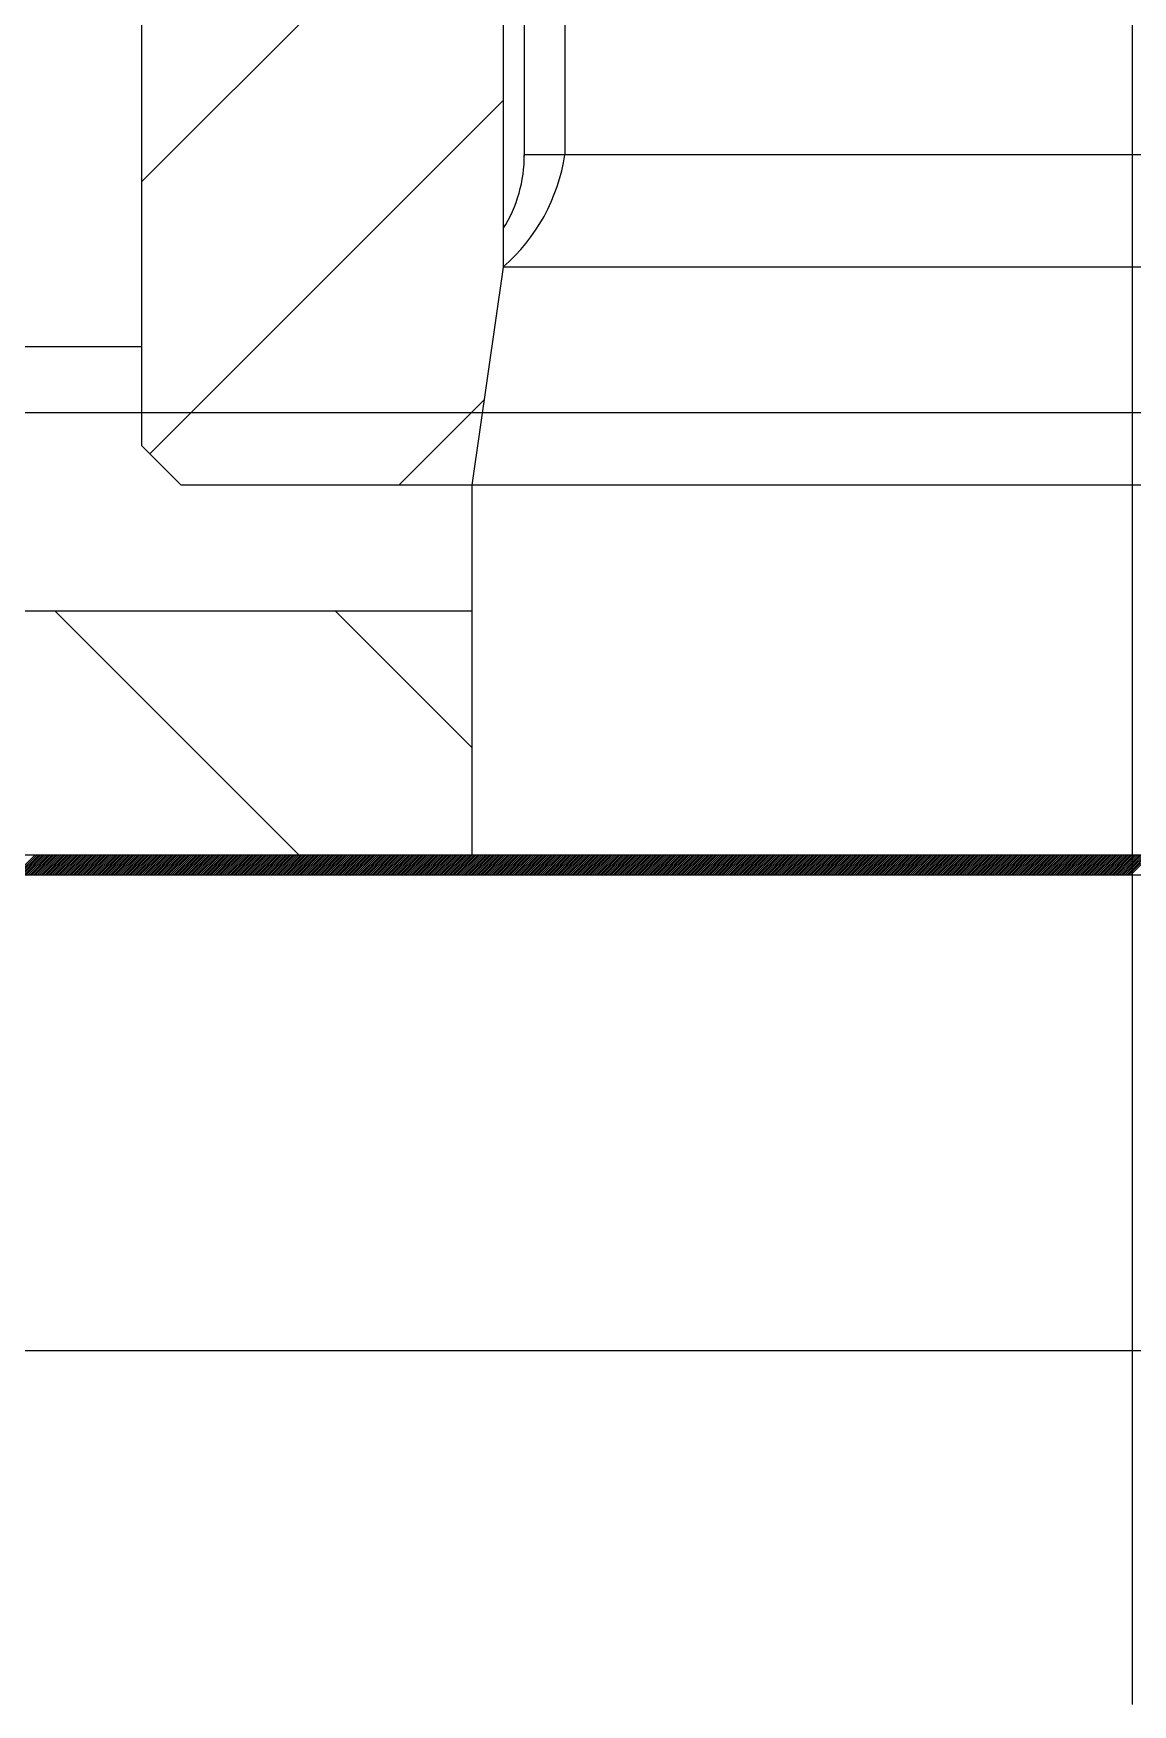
# Model space of a CAD drawing. Header units: millimetres. Extents: x 0 to 14700, y -398 to 10395.
# Drawn here: x 8597.4 to 8680.5, y 5467 to 5593.5 of the extents above; entities that cross this region are included whole.
import ezdxf

# ---------------------------------------------------------------- set-up
doc = ezdxf.new("R2010")
doc.units = ezdxf.units.MM
doc.header["$LTSCALE"] = 350
doc.linetypes.add('K', pattern=[2.5, 1.25, -0.25, 0.25, -0.25, 0.25, -0.25])
doc.layers.add('01', color=7, linetype='Continuous')
doc.layers.add('07', color=6, linetype='K')

# ---------------------------------------------------------------- blocks, each defined once
blk = doc.blocks.new('rtrtrt')
at = {"layer": '07', "color": 6, "linetype": 'K', "ltscale": 0.8}
for p, q in [((7363.22, 22083.95), (7528.22, 22083.95)), ((7528.22, 22083.95), (7693.22, 22083.95)), ((7363.22, 22048.95), (7528.22, 22048.95)), ((7528.22, 22048.95), (7706.62, 22048.95))]:
    blk.add_line(p, q, dxfattribs=at)
at = {"layer": '07', "color": 6, "linetype": 'K'}
for p, q in [((7693.22, 22050.45), (7363.22, 22050.45)), ((7443.66, 22048.95), (7445.16, 22050.45)), ((7443.8, 22048.95), (7445.3, 22050.45)), ((7443.94, 22048.95), (7445.44, 22050.45)), ((7444.08, 22048.95), (7445.58, 22050.45)), ((7444.22, 22048.95), (7445.72, 22050.45)), ((7444.36, 22048.95), (7445.86, 22050.45)), ((7444.5, 22048.95), (7446, 22050.45)), ((7444.65, 22048.95), (7446.15, 22050.45)), ((7444.79, 22048.95), (7446.29, 22050.45)), ((7444.93, 22048.95), (7446.43, 22050.45)), ((7445.07, 22048.95), (7446.57, 22050.45)), ((7445.21, 22048.95), (7446.71, 22050.45)), ((7445.35, 22048.95), (7446.85, 22050.45)), ((7445.49, 22048.95), (7446.99, 22050.45)), ((7445.64, 22048.95), (7447.14, 22050.45)), ((7445.78, 22048.95), (7447.28, 22050.45)), ((7445.92, 22048.95), (7447.42, 22050.45)), ((7446.06, 22048.95), (7447.56, 22050.45)), ((7446.2, 22048.95), (7447.7, 22050.45)), ((7446.34, 22048.95), (7447.84, 22050.45)), ((7446.48, 22048.95), (7447.98, 22050.45)), ((7446.63, 22048.95), (7448.13, 22050.45)), ((7446.77, 22048.95), (7448.27, 22050.45)), ((7446.91, 22048.95), (7448.41, 22050.45)), ((7447.05, 22048.95), (7448.55, 22050.45)), ((7447.19, 22048.95), (7448.69, 22050.45)), ((7447.33, 22048.95), (7448.83, 22050.45)), ((7447.47, 22048.95), (7448.97, 22050.45)), ((7447.62, 22048.95), (7449.12, 22050.45)), ((7447.76, 22048.95), (7449.26, 22050.45)), ((7447.9, 22048.95), (7449.4, 22050.45)), ((7448.04, 22048.95), (7449.54, 22050.45)), ((7448.18, 22048.95), (7449.68, 22050.45)), ((7448.32, 22048.95), (7449.82, 22050.45)), ((7448.46, 22048.95), (7449.96, 22050.45)), ((7448.61, 22048.95), (7450.11, 22050.45)), ((7448.75, 22048.95), (7450.25, 22050.45)), ((7448.89, 22048.95), (7450.39, 22050.45)), ((7449.03, 22048.95), (7450.53, 22050.45)), ((7449.17, 22048.95), (7450.67, 22050.45)), ((7449.31, 22048.95), (7450.81, 22050.45)), ((7449.45, 22048.95), (7450.95, 22050.45)), ((7449.6, 22048.95), (7451.1, 22050.45)), ((7449.74, 22048.95), (7451.24, 22050.45)), ((7449.88, 22048.95), (7451.38, 22050.45)), ((7450.02, 22048.95), (7451.52, 22050.45)), ((7450.16, 22048.95), (7451.66, 22050.45)), ((7450.3, 22048.95), (7451.8, 22050.45)), ((7450.44, 22048.95), (7451.94, 22050.45)), ((7450.58, 22048.95), (7452.08, 22050.45)), ((7450.73, 22048.95), (7452.23, 22050.45)), ((7450.87, 22048.95), (7452.37, 22050.45)), ((7451.01, 22048.95), (7452.51, 22050.45)), ((7451.15, 22048.95), (7452.65, 22050.45)), ((7451.29, 22048.95), (7452.79, 22050.45)), ((7451.43, 22048.95), (7452.93, 22050.45)), ((7451.57, 22048.95), (7453.07, 22050.45)), ((7451.72, 22048.95), (7453.22, 22050.45)), ((7451.86, 22048.95), (7453.36, 22050.45)), ((7452, 22048.95), (7453.5, 22050.45)), ((7452.14, 22048.95), (7453.64, 22050.45)), ((7452.28, 22048.95), (7453.78, 22050.45)), ((7452.42, 22048.95), (7453.92, 22050.45)), ((7452.56, 22048.95), (7454.06, 22050.45)), ((7452.71, 22048.95), (7454.21, 22050.45)), ((7452.85, 22048.95), (7454.35, 22050.45)), ((7452.99, 22048.95), (7454.49, 22050.45)), ((7453.13, 22048.95), (7454.63, 22050.45)), ((7453.27, 22048.95), (7454.77, 22050.45)), ((7453.41, 22048.95), (7454.91, 22050.45)), ((7453.55, 22048.95), (7455.05, 22050.45)), ((7453.7, 22048.95), (7455.2, 22050.45)), ((7453.84, 22048.95), (7455.34, 22050.45)), ((7453.98, 22048.95), (7455.48, 22050.45)), ((7454.12, 22048.95), (7455.62, 22050.45)), ((7454.26, 22048.95), (7455.76, 22050.45)), ((7454.4, 22048.95), (7455.9, 22050.45)), ((7454.54, 22048.95), (7456.04, 22050.45)), ((7454.69, 22048.95), (7456.19, 22050.45)), ((7454.83, 22048.95), (7456.33, 22050.45)), ((7454.97, 22048.95), (7456.47, 22050.45)), ((7455.11, 22048.95), (7456.61, 22050.45)), ((7455.25, 22048.95), (7456.75, 22050.45)), ((7455.39, 22048.95), (7456.89, 22050.45)), ((7455.53, 22048.95), (7457.03, 22050.45)), ((7455.68, 22048.95), (7457.18, 22050.45)), ((7455.82, 22048.95), (7457.32, 22050.45)), ((7455.96, 22048.95), (7457.46, 22050.45)), ((7456.1, 22048.95), (7457.6, 22050.45)), ((7456.24, 22048.95), (7457.74, 22050.45)), ((7456.38, 22048.95), (7457.88, 22050.45)), ((7456.52, 22048.95), (7458.02, 22050.45)), ((7456.67, 22048.95), (7458.17, 22050.45)), ((7456.81, 22048.95), (7458.31, 22050.45)), ((7456.95, 22048.95), (7458.45, 22050.45)), ((7457.09, 22048.95), (7458.59, 22050.45)), ((7457.23, 22048.95), (7458.73, 22050.45)), ((7457.37, 22048.95), (7458.87, 22050.45)), ((7457.51, 22048.95), (7459.01, 22050.45)), ((7457.66, 22048.95), (7459.16, 22050.45)), ((7457.8, 22048.95), (7459.3, 22050.45)), ((7457.94, 22048.95), (7459.44, 22050.45)), ((7458.08, 22048.95), (7459.58, 22050.45)), ((7458.22, 22048.95), (7459.72, 22050.45)), ((7458.36, 22048.95), (7459.86, 22050.45)), ((7458.5, 22048.95), (7460, 22050.45)), ((7458.65, 22048.95), (7460.15, 22050.45)), ((7458.79, 22048.95), (7460.29, 22050.45)), ((7458.93, 22048.95), (7460.43, 22050.45)), ((7459.07, 22048.95), (7460.57, 22050.45)), ((7459.21, 22048.95), (7460.71, 22050.45)), ((7459.35, 22048.95), (7460.85, 22050.45)), ((7459.49, 22048.95), (7460.99, 22050.45)), ((7459.64, 22048.95), (7461.14, 22050.45)), ((7459.78, 22048.95), (7461.28, 22050.45)), ((7459.92, 22048.95), (7461.42, 22050.45)), ((7460.06, 22048.95), (7461.56, 22050.45)), ((7460.2, 22048.95), (7461.7, 22050.45)), ((7460.34, 22048.95), (7461.84, 22050.45)), ((7460.48, 22048.95), (7461.98, 22050.45)), ((7460.63, 22048.95), (7462.13, 22050.45)), ((7460.77, 22048.95), (7462.27, 22050.45)), ((7460.91, 22048.95), (7462.41, 22050.45)), ((7461.05, 22048.95), (7462.55, 22050.45)), ((7461.19, 22048.95), (7462.69, 22050.45)), ((7461.33, 22048.95), (7462.83, 22050.45)), ((7461.47, 22048.95), (7462.97, 22050.45)), ((7461.62, 22048.95), (7463.12, 22050.45)), ((7461.76, 22048.95), (7463.26, 22050.45)), ((7461.9, 22048.95), (7463.4, 22050.45)), ((7462.04, 22048.95), (7463.54, 22050.45)), ((7462.18, 22048.95), (7463.68, 22050.45)), ((7462.32, 22048.95), (7463.82, 22050.45)), ((7462.46, 22048.95), (7463.96, 22050.45)), ((7462.61, 22048.95), (7464.11, 22050.45)), ((7462.75, 22048.95), (7464.25, 22050.45)), ((7462.89, 22048.95), (7464.39, 22050.45)), ((7463.03, 22048.95), (7464.53, 22050.45)), ((7463.17, 22048.95), (7464.67, 22050.45)), ((7463.31, 22048.95), (7464.81, 22050.45)), ((7463.45, 22048.95), (7464.95, 22050.45)), ((7463.6, 22048.95), (7465.1, 22050.45)), ((7463.74, 22048.95), (7465.24, 22050.45)), ((7463.88, 22048.95), (7465.38, 22050.45)), ((7464.02, 22048.95), (7465.52, 22050.45)), ((7464.16, 22048.95), (7465.66, 22050.45)), ((7464.3, 22048.95), (7465.8, 22050.45)), ((7464.44, 22048.95), (7465.94, 22050.45)), ((7464.59, 22048.95), (7466.09, 22050.45)), ((7464.73, 22048.95), (7466.23, 22050.45)), ((7464.87, 22048.95), (7466.37, 22050.45)), ((7465.01, 22048.95), (7466.51, 22050.45)), ((7465.15, 22048.95), (7466.65, 22050.45)), ((7465.29, 22048.95), (7466.79, 22050.45)), ((7465.43, 22048.95), (7466.93, 22050.45)), ((7465.58, 22048.95), (7467.08, 22050.45)), ((7465.72, 22048.95), (7467.22, 22050.45)), ((7465.86, 22048.95), (7467.36, 22050.45)), ((7466, 22048.95), (7467.5, 22050.45)), ((7466.14, 22048.95), (7467.64, 22050.45)), ((7466.28, 22048.95), (7467.78, 22050.45)), ((7466.42, 22048.95), (7467.92, 22050.45)), ((7466.57, 22048.95), (7468.07, 22050.45)), ((7466.71, 22048.95), (7468.21, 22050.45)), ((7466.85, 22048.95), (7468.35, 22050.45)), ((7466.99, 22048.95), (7468.49, 22050.45)), ((7467.13, 22048.95), (7468.63, 22050.45)), ((7467.27, 22048.95), (7468.77, 22050.45)), ((7467.41, 22048.95), (7468.91, 22050.45)), ((7467.56, 22048.95), (7469.06, 22050.45)), ((7467.7, 22048.95), (7469.2, 22050.45)), ((7467.84, 22048.95), (7469.34, 22050.45)), ((7467.98, 22048.95), (7469.48, 22050.45)), ((7468.12, 22048.95), (7469.62, 22050.45)), ((7468.26, 22048.95), (7469.76, 22050.45)), ((7468.4, 22048.95), (7469.9, 22050.45)), ((7468.55, 22048.95), (7470.05, 22050.45)), ((7468.69, 22048.95), (7470.19, 22050.45)), ((7468.83, 22048.95), (7470.33, 22050.45)), ((7468.97, 22048.95), (7470.47, 22050.45)), ((7469.11, 22048.95), (7470.61, 22050.45)), ((7469.25, 22048.95), (7470.75, 22050.45)), ((7469.39, 22048.95), (7470.89, 22050.45)), ((7469.54, 22048.95), (7471.04, 22050.45)), ((7469.68, 22048.95), (7471.18, 22050.45)), ((7469.82, 22048.95), (7471.32, 22050.45)), ((7469.96, 22048.95), (7471.46, 22050.45)), ((7470.1, 22048.95), (7471.6, 22050.45)), ((7470.24, 22048.95), (7471.74, 22050.45)), ((7470.38, 22048.95), (7471.88, 22050.45)), ((7470.53, 22048.95), (7472.03, 22050.45)), ((7470.67, 22048.95), (7472.17, 22050.45)), ((7470.81, 22048.95), (7472.31, 22050.45)), ((7470.95, 22048.95), (7472.45, 22050.45)), ((7471.09, 22048.95), (7472.59, 22050.45)), ((7471.23, 22048.95), (7472.73, 22050.45)), ((7471.37, 22048.95), (7472.87, 22050.45)), ((7471.52, 22048.95), (7473.02, 22050.45)), ((7471.66, 22048.95), (7473.16, 22050.45)), ((7471.8, 22048.95), (7473.3, 22050.45)), ((7471.94, 22048.95), (7473.44, 22050.45)), ((7472.08, 22048.95), (7473.58, 22050.45)), ((7472.22, 22048.95), (7473.72, 22050.45)), ((7472.36, 22048.95), (7473.86, 22050.45)), ((7472.51, 22048.95), (7474.01, 22050.45)), ((7472.65, 22048.95), (7474.15, 22050.45)), ((7472.79, 22048.95), (7474.29, 22050.45)), ((7472.93, 22048.95), (7474.43, 22050.45)), ((7473.07, 22048.95), (7474.57, 22050.45)), ((7473.21, 22048.95), (7474.71, 22050.45)), ((7473.35, 22048.95), (7474.85, 22050.45)), ((7473.5, 22048.95), (7475, 22050.45)), ((7473.64, 22048.95), (7475.14, 22050.45)), ((7473.78, 22048.95), (7475.28, 22050.45)), ((7473.92, 22048.95), (7475.42, 22050.45)), ((7474.06, 22048.95), (7475.56, 22050.45)), ((7474.2, 22048.95), (7475.7, 22050.45)), ((7474.34, 22048.95), (7475.84, 22050.45)), ((7474.49, 22048.95), (7475.99, 22050.45)), ((7474.63, 22048.95), (7476.13, 22050.45)), ((7474.77, 22048.95), (7476.27, 22050.45)), ((7474.91, 22048.95), (7476.41, 22050.45)), ((7475.05, 22048.95), (7476.55, 22050.45)), ((7475.19, 22048.95), (7476.69, 22050.45)), ((7475.33, 22048.95), (7476.83, 22050.45)), ((7475.48, 22048.95), (7476.98, 22050.45)), ((7475.62, 22048.95), (7477.12, 22050.45)), ((7475.76, 22048.95), (7477.26, 22050.45)), ((7475.9, 22048.95), (7477.4, 22050.45)), ((7476.04, 22048.95), (7477.54, 22050.45)), ((7476.18, 22048.95), (7477.68, 22050.45)), ((7476.32, 22048.95), (7477.82, 22050.45)), ((7476.47, 22048.95), (7477.97, 22050.45)), ((7476.61, 22048.95), (7478.11, 22050.45)), ((7476.75, 22048.95), (7478.25, 22050.45)), ((7476.89, 22048.95), (7478.39, 22050.45)), ((7477.03, 22048.95), (7478.53, 22050.45)), ((7477.17, 22048.95), (7478.67, 22050.45)), ((7477.31, 22048.95), (7478.81, 22050.45)), ((7477.46, 22048.95), (7478.96, 22050.45)), ((7477.6, 22048.95), (7479.1, 22050.45)), ((7477.74, 22048.95), (7479.24, 22050.45)), ((7477.88, 22048.95), (7479.38, 22050.45)), ((7478.02, 22048.95), (7479.52, 22050.45)), ((7478.16, 22048.95), (7479.66, 22050.45)), ((7478.3, 22048.95), (7479.8, 22050.45)), ((7478.44, 22048.95), (7479.94, 22050.45)), ((7478.59, 22048.95), (7480.09, 22050.45)), ((7478.73, 22048.95), (7480.23, 22050.45)), ((7478.87, 22048.95), (7480.37, 22050.45)), ((7479.01, 22048.95), (7480.51, 22050.45)), ((7479.15, 22048.95), (7480.65, 22050.45)), ((7479.29, 22048.95), (7480.79, 22050.45)), ((7479.43, 22048.95), (7480.93, 22050.45)), ((7479.58, 22048.95), (7481.08, 22050.45)), ((7479.72, 22048.95), (7481.22, 22050.45)), ((7479.86, 22048.95), (7481.36, 22050.45)), ((7480, 22048.95), (7481.5, 22050.45)), ((7480.14, 22048.95), (7481.64, 22050.45)), ((7480.28, 22048.95), (7481.78, 22050.45)), ((7480.42, 22048.95), (7481.92, 22050.45)), ((7480.57, 22048.95), (7482.07, 22050.45)), ((7480.71, 22048.95), (7482.21, 22050.45)), ((7480.85, 22048.95), (7482.35, 22050.45)), ((7480.99, 22048.95), (7482.49, 22050.45)), ((7481.13, 22048.95), (7482.63, 22050.45)), ((7481.27, 22048.95), (7482.77, 22050.45)), ((7481.41, 22048.95), (7482.91, 22050.45)), ((7481.56, 22048.95), (7483.06, 22050.45)), ((7481.7, 22048.95), (7483.2, 22050.45)), ((7481.84, 22048.95), (7483.34, 22050.45)), ((7481.98, 22048.95), (7483.48, 22050.45)), ((7482.12, 22048.95), (7483.62, 22050.45)), ((7482.26, 22048.95), (7483.76, 22050.45)), ((7482.4, 22048.95), (7483.9, 22050.45)), ((7482.55, 22048.95), (7484.05, 22050.45)), ((7482.69, 22048.95), (7484.19, 22050.45)), ((7482.83, 22048.95), (7484.33, 22050.45)), ((7482.97, 22048.95), (7484.47, 22050.45)), ((7483.11, 22048.95), (7484.61, 22050.45)), ((7483.25, 22048.95), (7484.75, 22050.45)), ((7483.39, 22048.95), (7484.89, 22050.45)), ((7483.54, 22048.95), (7485.04, 22050.45)), ((7483.68, 22048.95), (7485.18, 22050.45)), ((7483.82, 22048.95), (7485.32, 22050.45)), ((7483.96, 22048.95), (7485.46, 22050.45)), ((7484.1, 22048.95), (7485.6, 22050.45)), ((7484.24, 22048.95), (7485.74, 22050.45)), ((7484.38, 22048.95), (7485.88, 22050.45)), ((7484.53, 22048.95), (7486.03, 22050.45)), ((7484.67, 22048.95), (7486.17, 22050.45)), ((7484.81, 22048.95), (7486.31, 22050.45)), ((7484.95, 22048.95), (7486.45, 22050.45)), ((7485.09, 22048.95), (7486.59, 22050.45)), ((7485.23, 22048.95), (7486.73, 22050.45)), ((7485.37, 22048.95), (7486.87, 22050.45)), ((7485.52, 22048.95), (7487.02, 22050.45)), ((7485.66, 22048.95), (7487.16, 22050.45)), ((7485.8, 22048.95), (7487.3, 22050.45)), ((7485.94, 22048.95), (7487.44, 22050.45)), ((7486.08, 22048.95), (7487.58, 22050.45)), ((7486.22, 22048.95), (7487.72, 22050.45)), ((7486.36, 22048.95), (7487.86, 22050.45)), ((7486.51, 22048.95), (7488.01, 22050.45)), ((7486.65, 22048.95), (7488.15, 22050.45)), ((7486.79, 22048.95), (7488.29, 22050.45)), ((7486.93, 22048.95), (7488.43, 22050.45)), ((7487.07, 22048.95), (7488.57, 22050.45)), ((7487.21, 22048.95), (7488.71, 22050.45)), ((7487.35, 22048.95), (7488.85, 22050.45)), ((7487.5, 22048.95), (7489, 22050.45)), ((7487.64, 22048.95), (7489.14, 22050.45)), ((7487.78, 22048.95), (7489.28, 22050.45)), ((7487.92, 22048.95), (7489.42, 22050.45)), ((7488.06, 22048.95), (7489.56, 22050.45)), ((7488.2, 22048.95), (7489.7, 22050.45)), ((7488.34, 22048.95), (7489.84, 22050.45)), ((7488.49, 22048.95), (7489.99, 22050.45)), ((7488.63, 22048.95), (7490.13, 22050.45)), ((7488.77, 22048.95), (7490.27, 22050.45)), ((7488.91, 22048.95), (7490.41, 22050.45)), ((7489.05, 22048.95), (7490.55, 22050.45)), ((7489.19, 22048.95), (7490.69, 22050.45)), ((7489.33, 22048.95), (7490.83, 22050.45)), ((7489.48, 22048.95), (7490.98, 22050.45)), ((7489.62, 22048.95), (7491.12, 22050.45)), ((7489.76, 22048.95), (7491.26, 22050.45)), ((7489.9, 22048.95), (7491.4, 22050.45)), ((7490.04, 22048.95), (7491.54, 22050.45)), ((7490.18, 22048.95), (7491.68, 22050.45)), ((7490.32, 22048.95), (7491.82, 22050.45)), ((7490.47, 22048.95), (7491.97, 22050.45)), ((7490.61, 22048.95), (7492.11, 22050.45)), ((7490.75, 22048.95), (7492.25, 22050.45)), ((7490.89, 22048.95), (7492.39, 22050.45)), ((7491.03, 22048.95), (7492.53, 22050.45)), ((7491.17, 22048.95), (7492.67, 22050.45)), ((7491.31, 22048.95), (7492.81, 22050.45)), ((7491.46, 22048.95), (7492.96, 22050.45)), ((7491.6, 22048.95), (7493.1, 22050.45)), ((7491.74, 22048.95), (7493.24, 22050.45)), ((7491.88, 22048.95), (7493.38, 22050.45)), ((7492.02, 22048.95), (7493.52, 22050.45)), ((7492.16, 22048.95), (7493.66, 22050.45)), ((7492.3, 22048.95), (7493.8, 22050.45)), ((7492.45, 22048.95), (7493.95, 22050.45)), ((7492.59, 22048.95), (7494.09, 22050.45)), ((7492.73, 22048.95), (7494.23, 22050.45)), ((7492.87, 22048.95), (7494.37, 22050.45)), ((7493.01, 22048.95), (7494.51, 22050.45)), ((7493.15, 22048.95), (7494.65, 22050.45)), ((7493.29, 22048.95), (7494.79, 22050.45)), ((7493.44, 22048.95), (7494.94, 22050.45)), ((7493.58, 22048.95), (7495.08, 22050.45)), ((7493.72, 22048.95), (7495.22, 22050.45)), ((7493.86, 22048.95), (7495.36, 22050.45)), ((7494, 22048.95), (7495.5, 22050.45)), ((7494.14, 22048.95), (7495.64, 22050.45)), ((7494.28, 22048.95), (7495.78, 22050.45)), ((7494.43, 22048.95), (7495.93, 22050.45)), ((7494.57, 22048.95), (7496.07, 22050.45)), ((7494.71, 22048.95), (7496.21, 22050.45)), ((7494.85, 22048.95), (7496.35, 22050.45)), ((7494.99, 22048.95), (7496.49, 22050.45)), ((7495.13, 22048.95), (7496.63, 22050.45)), ((7495.27, 22048.95), (7496.77, 22050.45)), ((7495.42, 22048.95), (7496.92, 22050.45)), ((7495.56, 22048.95), (7497.06, 22050.45)), ((7495.7, 22048.95), (7497.2, 22050.45)), ((7495.84, 22048.95), (7497.34, 22050.45)), ((7495.98, 22048.95), (7497.48, 22050.45)), ((7496.12, 22048.95), (7497.62, 22050.45)), ((7496.26, 22048.95), (7497.76, 22050.45)), ((7496.41, 22048.95), (7497.91, 22050.45)), ((7496.55, 22048.95), (7498.05, 22050.45)), ((7496.69, 22048.95), (7498.19, 22050.45)), ((7496.83, 22048.95), (7498.33, 22050.45)), ((7496.97, 22048.95), (7498.47, 22050.45)), ((7497.11, 22048.95), (7498.61, 22050.45)), ((7497.25, 22048.95), (7498.75, 22050.45)), ((7497.4, 22048.95), (7498.9, 22050.45)), ((7497.54, 22048.95), (7499.04, 22050.45)), ((7497.68, 22048.95), (7499.18, 22050.45)), ((7497.82, 22048.95), (7499.32, 22050.45)), ((7497.96, 22048.95), (7499.46, 22050.45)), ((7498.1, 22048.95), (7499.6, 22050.45)), ((7498.24, 22048.95), (7499.74, 22050.45)), ((7498.39, 22048.95), (7499.89, 22050.45)), ((7498.53, 22048.95), (7500.03, 22050.45)), ((7498.67, 22048.95), (7500.17, 22050.45)), ((7498.81, 22048.95), (7500.31, 22050.45)), ((7498.95, 22048.95), (7500.45, 22050.45)), ((7499.09, 22048.95), (7500.59, 22050.45)), ((7499.23, 22048.95), (7500.73, 22050.45)), ((7499.38, 22048.95), (7500.88, 22050.45)), ((7499.52, 22048.95), (7501.02, 22050.45)), ((7499.66, 22048.95), (7501.16, 22050.45)), ((7499.8, 22048.95), (7501.3, 22050.45)), ((7499.94, 22048.95), (7501.44, 22050.45)), ((7500.08, 22048.95), (7501.58, 22050.45)), ((7500.22, 22048.95), (7501.72, 22050.45)), ((7500.37, 22048.95), (7501.87, 22050.45)), ((7500.51, 22048.95), (7502.01, 22050.45)), ((7500.65, 22048.95), (7502.15, 22050.45)), ((7500.79, 22048.95), (7502.29, 22050.45)), ((7500.93, 22048.95), (7502.43, 22050.45)), ((7501.07, 22048.95), (7502.57, 22050.45)), ((7501.21, 22048.95), (7502.71, 22050.45)), ((7501.36, 22048.95), (7502.86, 22050.45)), ((7501.5, 22048.95), (7503, 22050.45)), ((7501.64, 22048.95), (7503.14, 22050.45)), ((7501.78, 22048.95), (7503.28, 22050.45)), ((7501.92, 22048.95), (7503.42, 22050.45)), ((7502.06, 22048.95), (7503.56, 22050.45)), ((7502.2, 22048.95), (7503.7, 22050.45)), ((7502.35, 22048.95), (7503.85, 22050.45)), ((7502.49, 22048.95), (7503.99, 22050.45)), ((7502.63, 22048.95), (7504.13, 22050.45)), ((7502.77, 22048.95), (7504.27, 22050.45)), ((7502.91, 22048.95), (7504.41, 22050.45)), ((7503.05, 22048.95), (7504.55, 22050.45)), ((7503.19, 22048.95), (7504.69, 22050.45)), ((7503.34, 22048.95), (7504.84, 22050.45)), ((7503.48, 22048.95), (7504.98, 22050.45)), ((7503.62, 22048.95), (7505.12, 22050.45)), ((7503.76, 22048.95), (7505.26, 22050.45)), ((7503.9, 22048.95), (7505.4, 22050.45)), ((7504.04, 22048.95), (7505.54, 22050.45)), ((7504.18, 22048.95), (7505.68, 22050.45)), ((7504.33, 22048.95), (7505.83, 22050.45)), ((7504.47, 22048.95), (7505.97, 22050.45)), ((7504.61, 22048.95), (7506.11, 22050.45)), ((7504.75, 22048.95), (7506.25, 22050.45)), ((7504.89, 22048.95), (7506.39, 22050.45)), ((7505.03, 22048.95), (7506.53, 22050.45)), ((7505.17, 22048.95), (7506.67, 22050.45)), ((7505.32, 22048.95), (7506.82, 22050.45)), ((7505.46, 22048.95), (7506.96, 22050.45)), ((7505.6, 22048.95), (7507.1, 22050.45)), ((7505.74, 22048.95), (7507.24, 22050.45)), ((7505.88, 22048.95), (7507.38, 22050.45)), ((7506.02, 22048.95), (7507.52, 22050.45)), ((7506.16, 22048.95), (7507.66, 22050.45)), ((7506.3, 22048.95), (7507.8, 22050.45)), ((7506.45, 22048.95), (7507.95, 22050.45)), ((7506.59, 22048.95), (7508.09, 22050.45)), ((7506.73, 22048.95), (7508.23, 22050.45)), ((7506.87, 22048.95), (7508.37, 22050.45)), ((7507.01, 22048.95), (7508.51, 22050.45)), ((7507.15, 22048.95), (7508.65, 22050.45)), ((7507.29, 22048.95), (7508.79, 22050.45)), ((7507.44, 22048.95), (7508.94, 22050.45)), ((7507.58, 22048.95), (7509.08, 22050.45)), ((7507.72, 22048.95), (7509.22, 22050.45)), ((7507.86, 22048.95), (7509.36, 22050.45)), ((7508, 22048.95), (7509.5, 22050.45)), ((7508.14, 22048.95), (7509.64, 22050.45)), ((7508.28, 22048.95), (7509.78, 22050.45)), ((7508.43, 22048.95), (7509.93, 22050.45)), ((7508.57, 22048.95), (7510.07, 22050.45)), ((7508.71, 22048.95), (7510.21, 22050.45)), ((7508.85, 22048.95), (7510.35, 22050.45)), ((7508.99, 22048.95), (7510.49, 22050.45)), ((7509.13, 22048.95), (7510.63, 22050.45)), ((7509.27, 22048.95), (7510.77, 22050.45)), ((7509.42, 22048.95), (7510.92, 22050.45)), ((7509.56, 22048.95), (7511.06, 22050.45)), ((7509.7, 22048.95), (7511.2, 22050.45)), ((7509.84, 22048.95), (7511.34, 22050.45)), ((7509.98, 22048.95), (7511.48, 22050.45)), ((7510.12, 22048.95), (7511.62, 22050.45)), ((7510.26, 22048.95), (7511.76, 22050.45)), ((7510.41, 22048.95), (7511.91, 22050.45)), ((7510.55, 22048.95), (7512.05, 22050.45)), ((7510.69, 22048.95), (7512.19, 22050.45)), ((7510.83, 22048.95), (7512.33, 22050.45)), ((7510.97, 22048.95), (7512.47, 22050.45)), ((7511.11, 22048.95), (7512.61, 22050.45)), ((7511.25, 22048.95), (7512.75, 22050.45)), ((7511.4, 22048.95), (7512.9, 22050.45)), ((7511.54, 22048.95), (7513.04, 22050.45)), ((7511.68, 22048.95), (7513.18, 22050.45)), ((7511.82, 22048.95), (7513.32, 22050.45)), ((7511.96, 22048.95), (7513.46, 22050.45)), ((7512.1, 22048.95), (7513.6, 22050.45)), ((7512.24, 22048.95), (7513.74, 22050.45)), ((7512.39, 22048.95), (7513.89, 22050.45)), ((7512.53, 22048.95), (7514.03, 22050.45)), ((7512.67, 22048.95), (7514.17, 22050.45)), ((7512.81, 22048.95), (7514.31, 22050.45)), ((7512.95, 22048.95), (7514.45, 22050.45)), ((7513.09, 22048.95), (7514.59, 22050.45)), ((7513.23, 22048.95), (7514.73, 22050.45)), ((7513.38, 22048.95), (7514.88, 22050.45)), ((7513.52, 22048.95), (7515.02, 22050.45)), ((7513.66, 22048.95), (7515.16, 22050.45)), ((7513.8, 22048.95), (7515.3, 22050.45)), ((7513.94, 22048.95), (7515.44, 22050.45)), ((7514.08, 22048.95), (7515.58, 22050.45)), ((7514.22, 22048.95), (7515.72, 22050.45)), ((7514.37, 22048.95), (7515.87, 22050.45)), ((7514.51, 22048.95), (7516.01, 22050.45)), ((7514.65, 22048.95), (7516.15, 22050.45)), ((7514.79, 22048.95), (7516.29, 22050.45)), ((7514.93, 22048.95), (7516.43, 22050.45)), ((7515.07, 22048.95), (7516.57, 22050.45)), ((7515.21, 22048.95), (7516.71, 22050.45)), ((7515.36, 22048.95), (7516.86, 22050.45)), ((7515.5, 22048.95), (7517, 22050.45)), ((7515.64, 22048.95), (7517.14, 22050.45)), ((7515.78, 22048.95), (7517.28, 22050.45)), ((7515.92, 22048.95), (7517.42, 22050.45)), ((7516.06, 22048.95), (7517.56, 22050.45)), ((7516.2, 22048.95), (7517.7, 22050.45)), ((7516.35, 22048.95), (7517.85, 22050.45)), ((7516.49, 22048.95), (7517.99, 22050.45)), ((7516.63, 22048.95), (7518.13, 22050.45)), ((7516.77, 22048.95), (7518.27, 22050.45)), ((7516.91, 22048.95), (7518.41, 22050.45)), ((7517.05, 22048.95), (7518.55, 22050.45)), ((7517.19, 22048.95), (7518.69, 22050.45)), ((7517.34, 22048.95), (7518.84, 22050.45)), ((7517.48, 22048.95), (7518.98, 22050.45)), ((7517.62, 22048.95), (7519.12, 22050.45)), ((7517.76, 22048.95), (7519.26, 22050.45)), ((7517.9, 22048.95), (7519.4, 22050.45)), ((7518.04, 22048.95), (7519.54, 22050.45)), ((7518.18, 22048.95), (7519.68, 22050.45)), ((7518.33, 22048.95), (7519.83, 22050.45)), ((7518.47, 22048.95), (7519.97, 22050.45)), ((7518.61, 22048.95), (7520.11, 22050.45)), ((7518.75, 22048.95), (7520.25, 22050.45)), ((7518.89, 22048.95), (7520.39, 22050.45)), ((7519.03, 22048.95), (7520.53, 22050.45)), ((7519.17, 22048.95), (7520.67, 22050.45)), ((7519.32, 22048.95), (7520.82, 22050.45)), ((7519.46, 22048.95), (7520.96, 22050.45)), ((7519.6, 22048.95), (7521.1, 22050.45)), ((7519.74, 22048.95), (7521.24, 22050.45)), ((7519.88, 22048.95), (7521.38, 22050.45)), ((7520.02, 22048.95), (7521.52, 22050.45)), ((7520.16, 22048.95), (7521.66, 22050.45)), ((7520.31, 22048.95), (7521.81, 22050.45)), ((7520.45, 22048.95), (7521.95, 22050.45)), ((7520.59, 22048.95), (7522.09, 22050.45)), ((7520.73, 22048.95), (7522.23, 22050.45)), ((7520.87, 22048.95), (7522.37, 22050.45)), ((7521.01, 22048.95), (7522.51, 22050.45)), ((7521.15, 22048.95), (7522.65, 22050.45)), ((7521.3, 22048.95), (7522.8, 22050.45)), ((7521.44, 22048.95), (7522.94, 22050.45)), ((7521.58, 22048.95), (7523.08, 22050.45)), ((7521.72, 22048.95), (7523.22, 22050.45)), ((7521.86, 22048.95), (7523.36, 22050.45)), ((7522, 22048.95), (7523.5, 22050.45)), ((7522.14, 22048.95), (7523.64, 22050.45)), ((7522.29, 22048.95), (7523.79, 22050.45)), ((7522.43, 22048.95), (7523.93, 22050.45)), ((7522.57, 22048.95), (7524.07, 22050.45)), ((7522.71, 22048.95), (7524.21, 22050.45)), ((7522.85, 22048.95), (7524.35, 22050.45)), ((7522.99, 22048.95), (7524.49, 22050.45)), ((7523.13, 22048.95), (7524.63, 22050.45)), ((7523.28, 22048.95), (7524.78, 22050.45)), ((7523.42, 22048.95), (7524.92, 22050.45)), ((7523.56, 22048.95), (7525.06, 22050.45)), ((7523.7, 22048.95), (7525.2, 22050.45)), ((7523.84, 22048.95), (7525.34, 22050.45)), ((7523.98, 22048.95), (7525.48, 22050.45)), ((7524.12, 22048.95), (7525.62, 22050.45)), ((7524.27, 22048.95), (7525.77, 22050.45)), ((7524.41, 22048.95), (7525.91, 22050.45)), ((7524.55, 22048.95), (7526.05, 22050.45)), ((7524.69, 22048.95), (7526.19, 22050.45)), ((7524.83, 22048.95), (7526.33, 22050.45)), ((7524.97, 22048.95), (7526.47, 22050.45)), ((7525.11, 22048.95), (7526.61, 22050.45)), ((7525.26, 22048.95), (7526.76, 22050.45)), ((7525.4, 22048.95), (7526.9, 22050.45)), ((7525.54, 22048.95), (7527.04, 22050.45)), ((7525.68, 22048.95), (7527.18, 22050.45)), ((7525.82, 22048.95), (7527.32, 22050.45)), ((7525.96, 22048.95), (7527.46, 22050.45)), ((7526.1, 22048.95), (7527.6, 22050.45)), ((7526.25, 22048.95), (7527.75, 22050.45)), ((7526.39, 22048.95), (7527.89, 22050.45)), ((7526.53, 22048.95), (7528.03, 22050.45)), ((7526.67, 22048.95), (7528.17, 22050.45)), ((7526.81, 22048.95), (7528.22, 22050.36)), ((7526.95, 22048.95), (7528.22, 22050.22)), ((7527.09, 22048.95), (7528.22, 22050.08)), ((7527.24, 22048.95), (7528.22, 22049.93)), ((7527.38, 22048.95), (7528.22, 22049.79)), ((7527.52, 22048.95), (7528.22, 22049.65)), ((7527.66, 22048.95), (7528.22, 22049.51)), ((7527.8, 22048.95), (7528.22, 22049.37)), ((7528.22, 22049.09), (7529.58, 22050.45)), ((7528.22, 22049.23), (7529.44, 22050.45)), ((7528.22, 22049.37), (7529.3, 22050.45)), ((7528.22, 22049.51), (7529.16, 22050.45)), ((7528.22, 22049.65), (7529.02, 22050.45)), ((7528.22, 22049.79), (7528.88, 22050.45)), ((7528.22, 22049.93), (7528.74, 22050.45)), ((7528.22, 22050.08), (7528.59, 22050.45)), ((7528.22, 22050.22), (7528.45, 22050.45)), ((7528.22, 22050.36), (7528.31, 22050.45)), ((7527.94, 22048.95), (7528.22, 22049.23)), ((7528.08, 22048.95), (7528.22, 22049.09))]:
    blk.add_line(p, q, dxfattribs=at)
at = {"layer": '07', "color": 6, "linetype": 'K', "ltscale": 1.2}
blk.add_line((7845.3, 22012.95), (7175.72, 22012.95), dxfattribs=at)
blk = doc.blocks.new('ererw')
at = {"layer": '07', "linetype": 'K', "ltscale": 1.5}
h = blk.add_hatch(dxfattribs=at)
h.set_pattern_fill('_USER', color=6, scale=30, angle=45, style=0, pattern_type=0)
h.set_pattern_definition([(45, (7418.683, 3841.908), (-21.2132, 21.2132), [])])
h.paths.add_polyline_path([(9749.23, 5292.4), (9776.73, 5292.4), (9776.73, 5298.4), (9899.23, 5298.4), (9899.23, 5258.4), (9749.23, 5258.4)])
h.paths.add_polyline_path([(9714.23, 4958.4), (9866.31, 4958.4), (9866.31, 4918.4), (9714.23, 4918.4)])
h.paths.add_polyline_path([(9248.23, 4958.4), (9384.23, 4958.4), (9384.23, 4918.4), (9248.23, 4918.4)])
h.paths.add_polyline_path([(9196.73, 4958.4), (9215.23, 4958.4), (9215.23, 4918.4), (9196.73, 4918.4)])
h.paths.add_polyline_path([(9178.23, 5298.4), (9178.23, 5258.4), (9349.23, 5258.4), (9349.23, 5292.4), (9321.73, 5292.4), (9321.73, 5298.4)])
edge = h.paths.add_edge_path()
edge.add_line((9790.23, 4958.4), (9790.23, 5258.4))
edge.add_line((9810.23, 4958.4), (9810.23, 5258.4))
edge.add_line((9288.23, 4958.4), (9288.23, 5258.4))
edge.add_line((9308.23, 4958.4), (9308.23, 5258.4))
at = {"layer": '07', "color": 6, "linetype": 'K', "ltscale": 1.5}
for p, q in [((9549.23, 4855.62), (9549.23, 6745.99)), ((9503.19, 5066.41), (9503.19, 4972.8)), ((9501.6, 5064.9), (9501.6, 4964.41)), ((9506.27, 5062.9), (9506.27, 4972.9)), ((9474.23, 5015.4), (9474.23, 4950.9)), ((9474.23, 4970.85), (9501.6, 4998.22)), ((9474.86, 4950.27), (9501.6, 4977.01)), ((9595.27, 4972.9), (9503.19, 4972.9)), ((9501.6, 4964.41), (9499.23, 4947.9)), ((9596.85, 4964.41), (9501.6, 4964.41)), ((9427.6, 4958.4), (9474.23, 4958.4)), ((9493.7, 4947.9), (9500.16, 4954.35)), ((9384.23, 4953.4), (9474.23, 4953.4)), ((9477.23, 4947.9), (9474.23, 4950.9)), ((9499.23, 4947.9), (9477.23, 4947.9)), ((9599.23, 4947.9), (9499.23, 4947.9)), ((9499.23, 4947.9), (9499.23, 4919.9)), ((9441.23, 4938.4), (9499.22, 4938.4)), ((9486.17, 4919.9), (9467.67, 4938.4)), ((9499.23, 4928.06), (9488.89, 4938.4)), ((9714.23, 4919.9), (9384.23, 4919.9)), ((9384.23, 4918.4), (9549.23, 4918.4)), ((9549.23, 4918.4), (9727.63, 4918.4)), ((9866.31, 4882.4), (9196.73, 4882.4))]:
    blk.add_line(p, q, dxfattribs=at)
for centre, radius, start, end in [((9492.79, 4972.85), 10.41, 327.9324, 0.2782), ((9492.37, 4975.02), 14.06, 311.0574, 351.3279)]:
    blk.add_arc(centre, radius, start, end, dxfattribs=at)

msp = doc.modelspace()

# ---------------------------------------------------------------- block references
at = {"layer": '01'}
for name, p in [('ererw', (-868.68, 611.41)), ('rtrtrt', (1152.33, -16519.14))]:
    msp.add_blockref(name, p, dxfattribs=at)

doc.saveas('drawing.dxf')
